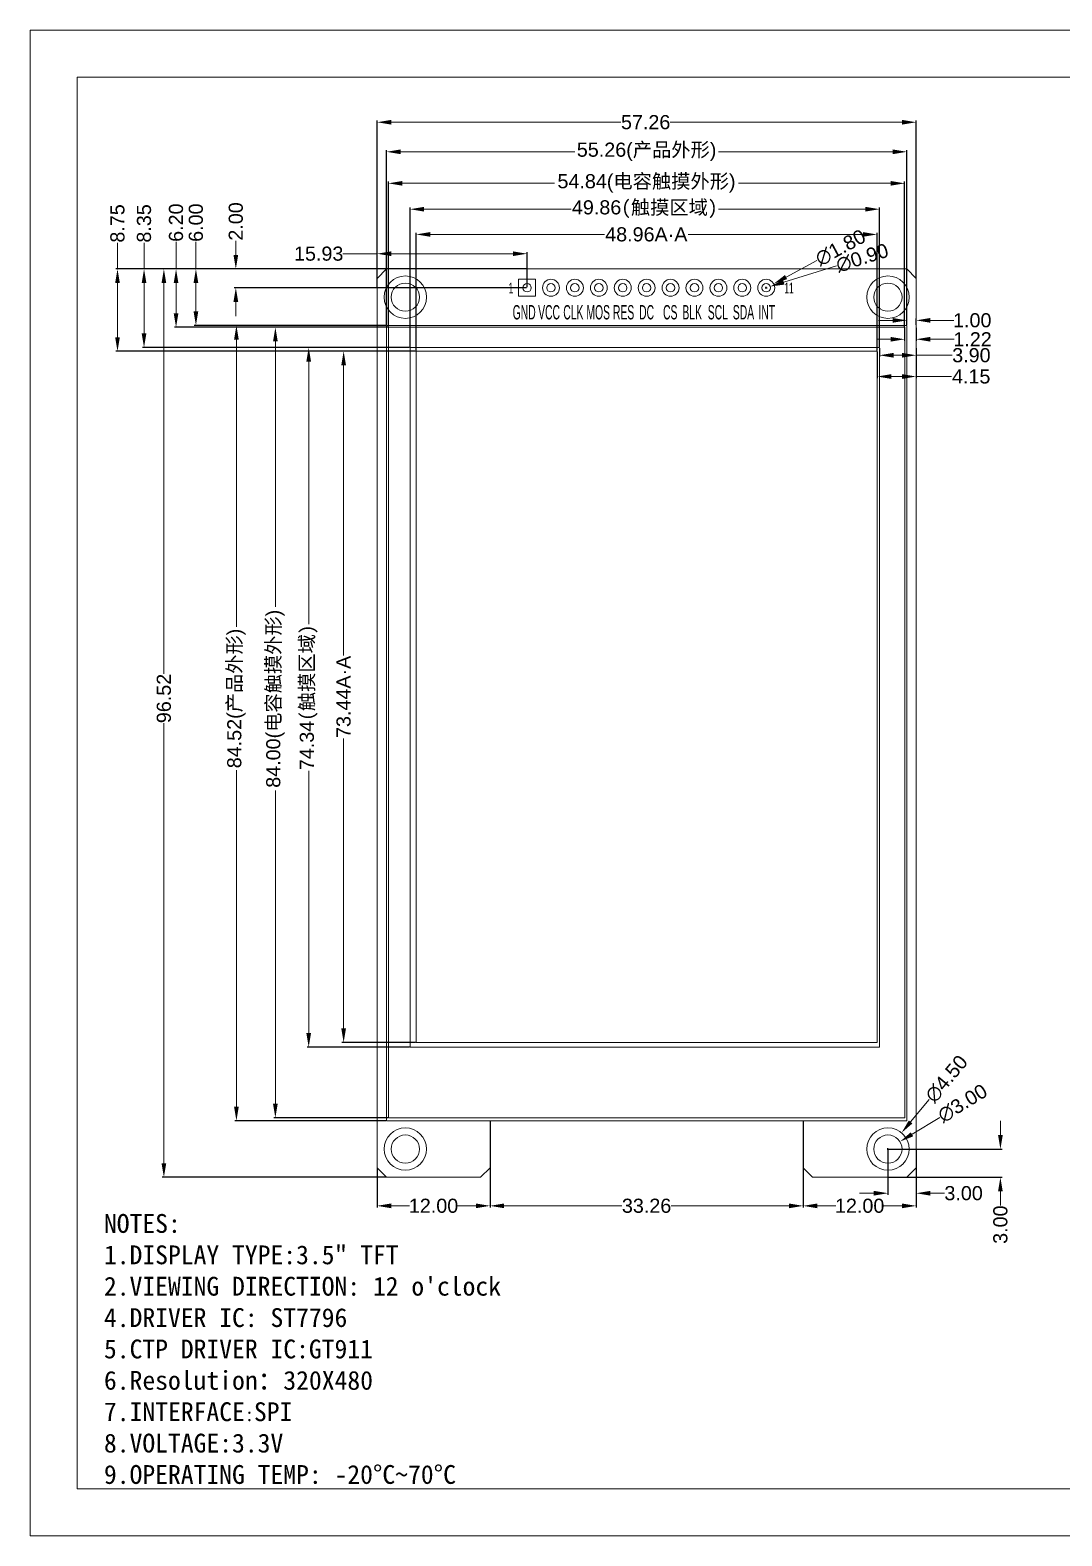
# Model space of a CAD drawing. Header units: millimetres. Extents: x 0 to 240, y 0 to 160.
# Drawn here: x 0 to 109.6, y 0 to 160 of the extents above; entities that cross this region are included whole.
import ezdxf

# ---------------------------------------------------------------- set-up
doc = ezdxf.new("R2010")
doc.units = ezdxf.units.MM
for name, color, linetype in [('BG_OUTLINE', 254, 'Continuous'), ('BG_SILKSCREEN_TOP', 7, 'Continuous'), ('PIN_SOLDERMASK_BOTTOM', 85, 'Continuous'), ('PIN_SOLDERMASK_TOP', 85, 'Continuous')]:
    doc.layers.add(name, color=color, linetype=linetype)
doc.styles.get("Standard").update_dxf_attribs({"font": 'arial.ttf'})
doc.dimstyles.get("Standard").update_dxf_attribs({"dimtxt": 1.5, "dimasz": 1.5, "dimexe": 0.18, "dimexo": 0.0625, "dimgap": 0.09, "dimtad": 0, "dimzin": 0, "dimdsep": 46, "dimtxsty": 'Standard', "dimcen": 0.09, "dimadec": 0, "dimazin": 0, "dimtfac": 1, "dimtofl": 0, "dimtmove": 0, "dimatfit": 3, "dimfxl": 1, "dimtolj": 1, "dimtzin": 0, "dimlwd": 0, "dimarcsym": 0})

# ---------------------------------------------------------------- blocks, each defined once
blk = doc.blocks.new('*D37')
at = {"color": 0, "linetype": 'Continuous', "lineweight": -2, "transparency": 16777216}
for p, q in [((36.85, 133.69), (36.85, 150.39)), ((94.11, 133.69), (94.11, 150.39))]:
    blk.add_line(p, q, dxfattribs=at)
at = {"color": 0, "linetype": 'Continuous', "lineweight": 0, "transparency": 16777216}
for p, q in [((38.35, 150.21), (62.76, 150.21)), ((92.61, 150.21), (68, 150.21))]:
    blk.add_line(p, q, dxfattribs=at)
for points in [[(38.35, 150.46), (38.35, 149.96), (36.85, 150.21)], [(92.61, 150.46), (92.61, 149.96), (94.11, 150.21)]]:
    blk.add_solid(points, dxfattribs=at)
at = {"layer": 'Defpoints', "color": 0, "linetype": 'Continuous', "lineweight": 0, "transparency": 16777216}
for p in [(94.11, 150.21), (36.85, 133.62), (94.11, 133.62)]:
    blk.add_point(p, dxfattribs=at)
at = {"color": 0, "linetype": 'Continuous', "lineweight": 0, "transparency": 16777216, "insert": (65.38, 150.21), "char_height": 1.5, "attachment_point": 5}
blk.add_mtext('\\A1;57.26', dxfattribs=at)
blk = doc.blocks.new('*D38')
at = {"color": 0, "linetype": 'Continuous', "lineweight": -2, "transparency": 16777216}
for p, q in [((37.79, 134.62), (14.03, 134.62)), ((37.79, 38.1), (14.03, 38.1))]:
    blk.add_line(p, q, dxfattribs=at)
at = {"color": 0, "linetype": 'Continuous', "lineweight": 0, "transparency": 16777216}
for p, q in [((14.21, 133.12), (14.21, 91.59)), ((14.21, 39.6), (14.21, 86.37))]:
    blk.add_line(p, q, dxfattribs=at)
for points in [[(13.96, 133.12), (14.46, 133.12), (14.21, 134.62)], [(13.96, 39.6), (14.46, 39.6), (14.21, 38.1)]]:
    blk.add_solid(points, dxfattribs=at)
at = {"layer": 'Defpoints', "color": 0, "linetype": 'Continuous', "lineweight": 0, "transparency": 16777216}
for p in [(37.85, 134.62), (14.21, 38.1), (37.85, 38.1)]:
    blk.add_point(p, dxfattribs=at)
at = {"color": 0, "linetype": 'Continuous', "lineweight": 0, "transparency": 16777216, "insert": (14.21, 88.98), "char_height": 1.5, "attachment_point": 5, "rotation": 90}
blk.add_mtext('\\A1;96.52', dxfattribs=at)
blk = doc.blocks.new('*D40')
at = {"color": 0, "linetype": 'Continuous', "lineweight": -2, "transparency": 16777216}
for p, q in [((37.79, 128.62), (21.73, 128.62)), ((37.79, 44.1), (21.73, 44.1))]:
    blk.add_line(p, q, dxfattribs=at)
at = {"color": 0, "linetype": 'Continuous', "lineweight": 0, "transparency": 16777216}
for p, q in [((21.91, 127.12), (21.91, 96.6)), ((21.91, 45.6), (21.91, 81.36))]:
    blk.add_line(p, q, dxfattribs=at)
for points in [[(21.66, 127.12), (22.16, 127.12), (21.91, 128.62)], [(21.66, 45.6), (22.16, 45.6), (21.91, 44.1)]]:
    blk.add_solid(points, dxfattribs=at)
at = {"layer": 'Defpoints', "color": 0, "linetype": 'Continuous', "lineweight": 0, "transparency": 16777216}
for p in [(37.85, 128.62), (21.91, 44.1), (37.85, 44.1)]:
    blk.add_point(p, dxfattribs=at)
at = {"color": 0, "linetype": 'Continuous', "lineweight": 0, "transparency": 16777216, "insert": (21.91, 88.98), "char_height": 1.5, "attachment_point": 5, "rotation": 90}
blk.add_mtext('\\A1;84.52({\\fSimSun|b0|i0|c134|p2;产品外形})', dxfattribs=at)
blk = doc.blocks.new('*D41')
at = {"color": 0, "linetype": 'Continuous', "lineweight": -2, "transparency": 16777216}
for p, q in [((37.99, 128.42), (25.87, 128.42)), ((37.99, 44.42), (25.87, 44.42))]:
    blk.add_line(p, q, dxfattribs=at)
at = {"color": 0, "linetype": 'Continuous', "lineweight": 0, "transparency": 16777216}
for p, q in [((26.05, 126.92), (26.05, 98.72)), ((26.05, 45.92), (26.05, 79.19))]:
    blk.add_line(p, q, dxfattribs=at)
for points in [[(25.8, 126.92), (26.3, 126.92), (26.05, 128.42)], [(25.8, 45.92), (26.3, 45.92), (26.05, 44.42)]]:
    blk.add_solid(points, dxfattribs=at)
at = {"layer": 'Defpoints', "color": 0, "linetype": 'Continuous', "lineweight": 0, "transparency": 16777216}
for p in [(26.05, 128.42), (38.05, 128.42), (38.05, 44.42)]:
    blk.add_point(p, dxfattribs=at)
at = {"color": 0, "linetype": 'Continuous', "lineweight": 0, "transparency": 16777216, "insert": (26.05, 88.95), "char_height": 1.5, "attachment_point": 5, "rotation": 90}
blk.add_mtext('\\A1;84.00({\\fSimSun|b0|i0|c134|p2;电容触摸外形})', dxfattribs=at)
blk = doc.blocks.new('*D42')
at = {"color": 0, "linetype": 'Continuous', "lineweight": -2, "transparency": 16777216}
for p, q in [((40.29, 126.27), (29.41, 126.27)), ((40.29, 51.93), (29.41, 51.93))]:
    blk.add_line(p, q, dxfattribs=at)
at = {"color": 0, "linetype": 'Continuous', "lineweight": 0, "transparency": 16777216}
for p, q in [((29.59, 124.77), (29.59, 96.89)), ((29.59, 53.43), (29.59, 81.31))]:
    blk.add_line(p, q, dxfattribs=at)
for points in [[(29.34, 124.77), (29.84, 124.77), (29.59, 126.27)], [(29.34, 53.43), (29.84, 53.43), (29.59, 51.93)]]:
    blk.add_solid(points, dxfattribs=at)
at = {"layer": 'Defpoints', "color": 0, "linetype": 'Continuous', "lineweight": 0, "transparency": 16777216}
for p in [(40.35, 126.27), (29.59, 51.93), (40.35, 51.93)]:
    blk.add_point(p, dxfattribs=at)
at = {"color": 0, "linetype": 'Continuous', "lineweight": 0, "transparency": 16777216, "insert": (29.59, 89.1), "char_height": 1.5, "attachment_point": 5, "rotation": 90}
blk.add_mtext('\\A1;74.34{\\fSimSun|b0|i0|c134|p2;(触摸区域)}', dxfattribs=at)
blk = doc.blocks.new('*D43')
at = {"color": 0, "linetype": 'Continuous', "lineweight": -2, "transparency": 16777216}
for p, q in [((40.94, 125.87), (33.12, 125.87)), ((40.94, 52.43), (33.12, 52.43))]:
    blk.add_line(p, q, dxfattribs=at)
at = {"color": 0, "linetype": 'Continuous', "lineweight": 0, "transparency": 16777216}
for p, q in [((33.3, 124.37), (33.3, 93.56)), ((33.3, 53.93), (33.3, 84.74))]:
    blk.add_line(p, q, dxfattribs=at)
for points in [[(33.05, 124.37), (33.55, 124.37), (33.3, 125.87)], [(33.05, 53.93), (33.55, 53.93), (33.3, 52.43)]]:
    blk.add_solid(points, dxfattribs=at)
at = {"layer": 'Defpoints', "color": 0, "linetype": 'Continuous', "lineweight": 0, "transparency": 16777216}
for p in [(33.3, 125.87), (41, 125.87), (41, 52.43)]:
    blk.add_point(p, dxfattribs=at)
at = {"color": 0, "linetype": 'Continuous', "lineweight": 0, "transparency": 16777216, "insert": (33.3, 89.15), "char_height": 1.5, "attachment_point": 5, "rotation": 90}
blk.add_mtext('\\A1;73.44A·A', dxfattribs=at)
blk = doc.blocks.new('*D44')
at = {"color": 0, "linetype": 'Continuous', "lineweight": -2, "transparency": 16777216}
for p, q in [((37.85, 128.69), (37.85, 147.25)), ((93.11, 128.69), (93.11, 147.25))]:
    blk.add_line(p, q, dxfattribs=at)
at = {"color": 0, "linetype": 'Continuous', "lineweight": 0, "transparency": 16777216}
for p, q in [((39.35, 147.07), (57.87, 147.07)), ((91.61, 147.07), (73.1, 147.07))]:
    blk.add_line(p, q, dxfattribs=at)
for points in [[(39.35, 147.32), (39.35, 146.82), (37.85, 147.07)], [(91.61, 147.32), (91.61, 146.82), (93.11, 147.07)]]:
    blk.add_solid(points, dxfattribs=at)
at = {"layer": 'Defpoints', "color": 0, "linetype": 'Continuous', "lineweight": 0, "transparency": 16777216}
for p in [(93.11, 147.07), (37.85, 128.62), (93.11, 128.62)]:
    blk.add_point(p, dxfattribs=at)
at = {"color": 0, "linetype": 'Continuous', "lineweight": 0, "transparency": 16777216, "insert": (65.48, 147.07), "char_height": 1.5, "attachment_point": 5}
blk.add_mtext('\\A1;55.26({\\fSimSun|b0|i0|c134|p2;产品外形})', dxfattribs=at)
blk = doc.blocks.new('*D45')
at = {"color": 0, "linetype": 'Continuous', "lineweight": -2, "transparency": 16777216}
for p, q in [((38.05, 128.49), (38.05, 143.9)), ((92.89, 128.49), (92.89, 143.9))]:
    blk.add_line(p, q, dxfattribs=at)
at = {"color": 0, "linetype": 'Continuous', "lineweight": 0, "transparency": 16777216}
for p, q in [((39.55, 143.72), (55.71, 143.72)), ((91.39, 143.72), (75.24, 143.72))]:
    blk.add_line(p, q, dxfattribs=at)
for points in [[(39.55, 143.97), (39.55, 143.47), (38.05, 143.72)], [(91.39, 143.97), (91.39, 143.47), (92.89, 143.72)]]:
    blk.add_solid(points, dxfattribs=at)
at = {"layer": 'Defpoints', "color": 0, "linetype": 'Continuous', "lineweight": 0, "transparency": 16777216}
for p in [(92.89, 143.72), (38.05, 128.42), (92.89, 128.42)]:
    blk.add_point(p, dxfattribs=at)
at = {"color": 0, "linetype": 'Continuous', "lineweight": 0, "transparency": 16777216, "insert": (65.47, 143.72), "char_height": 1.5, "attachment_point": 5}
blk.add_mtext('\\A1;54.84({\\fSimSun|b0|i0|c134|p2;电容触摸外形})', dxfattribs=at)
blk = doc.blocks.new('*D46')
at = {"color": 0, "linetype": 'Continuous', "lineweight": -2, "transparency": 16777216}
for p, q in [((40.35, 126.34), (40.35, 141.15)), ((90.21, 126.34), (90.21, 141.15))]:
    blk.add_line(p, q, dxfattribs=at)
at = {"color": 0, "linetype": 'Continuous', "lineweight": 0, "transparency": 16777216}
for p, q in [((41.85, 140.97), (57.46, 140.97)), ((88.71, 140.97), (73.11, 140.97))]:
    blk.add_line(p, q, dxfattribs=at)
for points in [[(41.85, 141.22), (41.85, 140.72), (40.35, 140.97)], [(88.71, 141.22), (88.71, 140.72), (90.21, 140.97)]]:
    blk.add_solid(points, dxfattribs=at)
at = {"layer": 'Defpoints', "color": 0, "linetype": 'Continuous', "lineweight": 0, "transparency": 16777216}
for p in [(90.21, 140.97), (40.35, 126.27), (90.21, 126.27)]:
    blk.add_point(p, dxfattribs=at)
at = {"color": 0, "linetype": 'Continuous', "lineweight": 0, "transparency": 16777216, "insert": (65.28, 140.97), "char_height": 1.5, "attachment_point": 5}
blk.add_mtext('\\A1;49.86{\\fSimSun|b0|i0|c134|p2;(触摸区域)}', dxfattribs=at)
blk = doc.blocks.new('*D47')
at = {"color": 0, "linetype": 'Continuous', "lineweight": -2, "transparency": 16777216}
for p, q in [((41, 125.94), (41, 138.47)), ((89.96, 125.94), (89.96, 138.47))]:
    blk.add_line(p, q, dxfattribs=at)
at = {"color": 0, "linetype": 'Continuous', "lineweight": 0, "transparency": 16777216}
for p, q in [((42.5, 138.29), (61, 138.29)), ((88.46, 138.29), (69.89, 138.29))]:
    blk.add_line(p, q, dxfattribs=at)
for points in [[(42.5, 138.54), (42.5, 138.04), (41, 138.29)], [(88.46, 138.54), (88.46, 138.04), (89.96, 138.29)]]:
    blk.add_solid(points, dxfattribs=at)
at = {"layer": 'Defpoints', "color": 0, "linetype": 'Continuous', "lineweight": 0, "transparency": 16777216}
for p in [(89.96, 138.29), (41, 125.87), (89.96, 125.87)]:
    blk.add_point(p, dxfattribs=at)
at = {"color": 0, "linetype": 'Continuous', "lineweight": 0, "transparency": 16777216, "insert": (65.45, 138.29), "char_height": 1.5, "attachment_point": 5}
blk.add_mtext('\\A1;48.96A·A', dxfattribs=at)
blk = doc.blocks.new('*D48')
at = {"color": 0, "linetype": 'Continuous', "lineweight": -2, "transparency": 16777216}
for p, q in [((91.11, 41.04), (91.11, 36.23)), ((94.11, 41.04), (94.11, 36.23))]:
    blk.add_line(p, q, dxfattribs=at)
at = {"color": 0, "linetype": 'Continuous', "lineweight": 0, "transparency": 16777216}
for p, q in [((89.61, 36.41), (88.11, 36.41)), ((95.61, 36.41), (97.11, 36.41))]:
    blk.add_line(p, q, dxfattribs=at)
for points in [[(89.61, 36.66), (89.61, 36.16), (91.11, 36.41)], [(95.61, 36.66), (95.61, 36.16), (94.11, 36.41)]]:
    blk.add_solid(points, dxfattribs=at)
at = {"layer": 'Defpoints', "color": 0, "linetype": 'Continuous', "lineweight": 0, "transparency": 16777216}
for p in [(91.11, 41.1), (94.11, 41.1), (94.11, 36.41)]:
    blk.add_point(p, dxfattribs=at)
at = {"color": 0, "linetype": 'Continuous', "lineweight": 0, "transparency": 16777216, "insert": (99.15, 36.41), "char_height": 1.5, "attachment_point": 5}
blk.add_mtext('\\A1;3.00', dxfattribs=at)
blk = doc.blocks.new('*D49')
at = {"color": 0, "linetype": 'Continuous', "lineweight": 0, "transparency": 16777216}
for p, q in [((103.06, 42.6), (103.06, 44.1)), ((103.06, 36.6), (103.06, 35.1))]:
    blk.add_line(p, q, dxfattribs=at)
at = {"color": 0, "linetype": 'Continuous', "lineweight": -2, "transparency": 16777216}
for p, q in [((91.18, 41.1), (103.24, 41.1)), ((91.18, 38.1), (103.24, 38.1))]:
    blk.add_line(p, q, dxfattribs=at)
at = {"color": 0, "linetype": 'Continuous', "lineweight": 0, "transparency": 16777216}
for points in [[(102.81, 42.6), (103.31, 42.6), (103.06, 41.1)], [(102.81, 36.6), (103.31, 36.6), (103.06, 38.1)]]:
    blk.add_solid(points, dxfattribs=at)
at = {"layer": 'Defpoints', "color": 0, "linetype": 'Continuous', "lineweight": 0, "transparency": 16777216}
for p in [(91.11, 41.1), (91.11, 38.1), (103.06, 38.1)]:
    blk.add_point(p, dxfattribs=at)
at = {"color": 0, "linetype": 'Continuous', "lineweight": 0, "transparency": 16777216, "insert": (103.06, 33.07), "char_height": 1.5, "attachment_point": 5, "rotation": 90}
blk.add_mtext('\\A1;3.00', dxfattribs=at)
blk = doc.blocks.new('*D52')
at = {"color": 0, "linetype": 'Continuous', "lineweight": 0, "transparency": 16777216}
for p, q in [((21.85, 136.12), (21.85, 137.62)), ((21.85, 131.12), (21.85, 129.62))]:
    blk.add_line(p, q, dxfattribs=at)
at = {"color": 0, "linetype": 'Continuous', "lineweight": -2, "transparency": 16777216}
for p, q in [((52.72, 134.62), (21.67, 134.62)), ((52.72, 132.62), (21.67, 132.62))]:
    blk.add_line(p, q, dxfattribs=at)
at = {"color": 0, "linetype": 'Continuous', "lineweight": 0, "transparency": 16777216}
for points in [[(21.6, 136.12), (22.1, 136.12), (21.85, 134.62)], [(21.6, 131.12), (22.1, 131.12), (21.85, 132.62)]]:
    blk.add_solid(points, dxfattribs=at)
at = {"layer": 'Defpoints', "color": 0, "linetype": 'Continuous', "lineweight": 0, "transparency": 16777216}
for p in [(21.85, 134.62), (52.78, 134.62), (52.78, 132.62)]:
    blk.add_point(p, dxfattribs=at)
at = {"color": 0, "linetype": 'Continuous', "lineweight": 0, "transparency": 16777216, "insert": (21.85, 139.67), "char_height": 1.5, "attachment_point": 5, "rotation": 90}
blk.add_mtext('\\A1;2.00', dxfattribs=at)
blk = doc.blocks.new('*D53')
at = {"color": 0, "linetype": 'Continuous', "lineweight": 0, "transparency": 16777216}
for p, q in [((36.85, 136.24), (33.2, 136.24)), ((51.28, 136.24), (38.35, 136.24))]:
    blk.add_line(p, q, dxfattribs=at)
at = {"color": 0, "linetype": 'Continuous', "lineweight": -2, "transparency": 16777216}
for p, q in [((36.85, 132.69), (36.85, 136.42)), ((52.78, 132.69), (52.78, 136.42))]:
    blk.add_line(p, q, dxfattribs=at)
at = {"color": 0, "linetype": 'Continuous', "lineweight": 0, "transparency": 16777216}
for points in [[(38.35, 136.49), (38.35, 135.99), (36.85, 136.24)], [(51.28, 136.49), (51.28, 135.99), (52.78, 136.24)]]:
    blk.add_solid(points, dxfattribs=at)
at = {"layer": 'Defpoints', "color": 0, "linetype": 'Continuous', "lineweight": 0, "transparency": 16777216}
for p in [(36.85, 136.24), (36.85, 132.62), (52.78, 132.62)]:
    blk.add_point(p, dxfattribs=at)
at = {"color": 0, "linetype": 'Continuous', "lineweight": 0, "transparency": 16777216, "insert": (30.65, 136.24), "char_height": 1.5, "attachment_point": 5}
blk.add_mtext('\\A1;15.93', dxfattribs=at)
blk = doc.blocks.new('*D54')
at = {"color": 0, "linetype": 'Continuous', "lineweight": 0, "transparency": 16777216}
for p, q in [((17.61, 134.62), (17.61, 137.5)), ((17.61, 130.12), (17.61, 133.12))]:
    blk.add_line(p, q, dxfattribs=at)
at = {"color": 0, "linetype": 'Continuous', "lineweight": -2, "transparency": 16777216}
for p, q in [((37.79, 134.62), (17.43, 134.62)), ((37.79, 128.62), (17.43, 128.62))]:
    blk.add_line(p, q, dxfattribs=at)
at = {"color": 0, "linetype": 'Continuous', "lineweight": 0, "transparency": 16777216}
for points in [[(17.36, 133.12), (17.86, 133.12), (17.61, 134.62)], [(17.36, 130.12), (17.86, 130.12), (17.61, 128.62)]]:
    blk.add_solid(points, dxfattribs=at)
at = {"layer": 'Defpoints', "color": 0, "linetype": 'Continuous', "lineweight": 0, "transparency": 16777216}
for p in [(37.85, 134.62), (17.61, 128.62), (37.85, 128.62)]:
    blk.add_point(p, dxfattribs=at)
at = {"color": 0, "linetype": 'Continuous', "lineweight": 0, "transparency": 16777216, "insert": (17.61, 139.54), "char_height": 1.5, "attachment_point": 5, "rotation": 90}
blk.add_mtext('\\A1;6.00', dxfattribs=at)
blk = doc.blocks.new('*D55')
at = {"color": 0, "linetype": 'Continuous', "lineweight": 0, "transparency": 16777216}
for p, q in [((15.5, 134.62), (15.5, 137.5)), ((15.5, 129.92), (15.5, 133.12))]:
    blk.add_line(p, q, dxfattribs=at)
at = {"color": 0, "linetype": 'Continuous', "lineweight": -2, "transparency": 16777216}
for p, q in [((37.99, 134.62), (15.32, 134.62)), ((37.99, 128.42), (15.32, 128.42))]:
    blk.add_line(p, q, dxfattribs=at)
at = {"color": 0, "linetype": 'Continuous', "lineweight": 0, "transparency": 16777216}
for points in [[(15.25, 133.12), (15.75, 133.12), (15.5, 134.62)], [(15.25, 129.92), (15.75, 129.92), (15.5, 128.42)]]:
    blk.add_solid(points, dxfattribs=at)
at = {"layer": 'Defpoints', "color": 0, "linetype": 'Continuous', "lineweight": 0, "transparency": 16777216}
for p in [(15.5, 134.62), (38.05, 134.62), (38.05, 128.42)]:
    blk.add_point(p, dxfattribs=at)
at = {"color": 0, "linetype": 'Continuous', "lineweight": 0, "transparency": 16777216, "insert": (15.5, 139.54), "char_height": 1.5, "attachment_point": 5, "rotation": 90}
blk.add_mtext('\\A1;6.20', dxfattribs=at)
blk = doc.blocks.new('*D56')
at = {"color": 0, "linetype": 'Continuous', "lineweight": 0, "transparency": 16777216}
for p, q in [((12.1, 134.62), (12.1, 137.41)), ((12.1, 127.77), (12.1, 133.12))]:
    blk.add_line(p, q, dxfattribs=at)
at = {"color": 0, "linetype": 'Continuous', "lineweight": -2, "transparency": 16777216}
for p, q in [((40.29, 134.62), (11.92, 134.62)), ((40.29, 126.27), (11.92, 126.27))]:
    blk.add_line(p, q, dxfattribs=at)
at = {"color": 0, "linetype": 'Continuous', "lineweight": 0, "transparency": 16777216}
for points in [[(11.85, 133.12), (12.35, 133.12), (12.1, 134.62)], [(11.85, 127.77), (12.35, 127.77), (12.1, 126.27)]]:
    blk.add_solid(points, dxfattribs=at)
at = {"layer": 'Defpoints', "color": 0, "linetype": 'Continuous', "lineweight": 0, "transparency": 16777216}
for p in [(12.1, 134.62), (40.35, 134.62), (40.35, 126.27)]:
    blk.add_point(p, dxfattribs=at)
at = {"color": 0, "linetype": 'Continuous', "lineweight": 0, "transparency": 16777216, "insert": (12.1, 139.46), "char_height": 1.5, "attachment_point": 5, "rotation": 90}
blk.add_mtext('\\A1;8.35', dxfattribs=at)
blk = doc.blocks.new('*D57')
at = {"color": 0, "linetype": 'Continuous', "lineweight": 0, "transparency": 16777216}
for p, q in [((9.28, 134.62), (9.28, 137.41)), ((9.28, 127.37), (9.28, 133.12))]:
    blk.add_line(p, q, dxfattribs=at)
at = {"color": 0, "linetype": 'Continuous', "lineweight": -2, "transparency": 16777216}
for p, q in [((40.94, 134.62), (9.1, 134.62)), ((40.94, 125.87), (9.1, 125.87))]:
    blk.add_line(p, q, dxfattribs=at)
at = {"color": 0, "linetype": 'Continuous', "lineweight": 0, "transparency": 16777216}
for points in [[(9.03, 133.12), (9.53, 133.12), (9.28, 134.62)], [(9.03, 127.37), (9.53, 127.37), (9.28, 125.87)]]:
    blk.add_solid(points, dxfattribs=at)
at = {"layer": 'Defpoints', "color": 0, "linetype": 'Continuous', "lineweight": 0, "transparency": 16777216}
for p in [(9.28, 134.62), (41, 134.62), (41, 125.87)]:
    blk.add_point(p, dxfattribs=at)
at = {"color": 0, "linetype": 'Continuous', "lineweight": 0, "transparency": 16777216, "insert": (9.28, 139.46), "char_height": 1.5, "attachment_point": 5, "rotation": 90}
blk.add_mtext('\\A1;8.75', dxfattribs=at)
blk = doc.blocks.new('*D58')
at = {"color": 0, "linetype": 'Continuous', "lineweight": 0, "transparency": 16777216}
for p, q in [((91.61, 129.16), (90.11, 129.16)), ((95.61, 129.16), (98.11, 129.16))]:
    blk.add_line(p, q, dxfattribs=at)
at = {"color": 0, "linetype": 'Continuous', "lineweight": -2, "transparency": 16777216}
for p, q in [((93.11, 128.69), (93.11, 129.34)), ((94.11, 128.69), (94.11, 129.34))]:
    blk.add_line(p, q, dxfattribs=at)
at = {"color": 0, "linetype": 'Continuous', "lineweight": 0, "transparency": 16777216}
for points in [[(91.61, 129.41), (91.61, 128.91), (93.11, 129.16)], [(95.61, 129.41), (95.61, 128.91), (94.11, 129.16)]]:
    blk.add_solid(points, dxfattribs=at)
at = {"layer": 'Defpoints', "color": 0, "linetype": 'Continuous', "lineweight": 0, "transparency": 16777216}
for p in [(93.11, 128.62), (94.11, 129.16), (94.11, 128.62)]:
    blk.add_point(p, dxfattribs=at)
at = {"color": 0, "linetype": 'Continuous', "lineweight": 0, "transparency": 16777216, "insert": (100.07, 129.16), "char_height": 1.5, "attachment_point": 5}
blk.add_mtext('\\A1;1.00', dxfattribs=at)
blk = doc.blocks.new('*D59')
at = {"color": 0, "linetype": 'Continuous', "lineweight": -2, "transparency": 16777216}
for p, q in [((92.89, 128.36), (92.89, 126.97)), ((94.11, 128.36), (94.11, 126.97))]:
    blk.add_line(p, q, dxfattribs=at)
at = {"color": 0, "linetype": 'Continuous', "lineweight": 0, "transparency": 16777216}
for p, q in [((91.39, 127.15), (89.89, 127.15)), ((95.61, 127.15), (98.14, 127.15))]:
    blk.add_line(p, q, dxfattribs=at)
for points in [[(91.39, 127.4), (91.39, 126.9), (92.89, 127.15)], [(95.61, 127.4), (95.61, 126.9), (94.11, 127.15)]]:
    blk.add_solid(points, dxfattribs=at)
at = {"layer": 'Defpoints', "color": 0, "linetype": 'Continuous', "lineweight": 0, "transparency": 16777216}
for p in [(92.89, 128.42), (94.11, 128.42), (94.11, 127.15)]:
    blk.add_point(p, dxfattribs=at)
at = {"color": 0, "linetype": 'Continuous', "lineweight": 0, "transparency": 16777216, "insert": (100.1, 127.15), "char_height": 1.5, "attachment_point": 5}
blk.add_mtext('\\A1;1.22', dxfattribs=at)
blk = doc.blocks.new('*D60')
at = {"color": 0, "linetype": 'Continuous', "lineweight": -2, "transparency": 16777216}
for p, q in [((90.21, 126.21), (90.21, 125.27)), ((94.11, 126.21), (94.11, 125.27))]:
    blk.add_line(p, q, dxfattribs=at)
at = {"color": 0, "linetype": 'Continuous', "lineweight": 0, "transparency": 16777216}
for p, q in [((91.71, 125.45), (92.61, 125.45)), ((94.11, 125.45), (97.95, 125.45))]:
    blk.add_line(p, q, dxfattribs=at)
for points in [[(91.71, 125.7), (91.71, 125.2), (90.21, 125.45)], [(92.61, 125.7), (92.61, 125.2), (94.11, 125.45)]]:
    blk.add_solid(points, dxfattribs=at)
at = {"layer": 'Defpoints', "color": 0, "linetype": 'Continuous', "lineweight": 0, "transparency": 16777216}
for p in [(90.21, 126.27), (94.11, 126.27), (94.11, 125.45)]:
    blk.add_point(p, dxfattribs=at)
at = {"color": 0, "linetype": 'Continuous', "lineweight": 0, "transparency": 16777216, "insert": (99.98, 125.45), "char_height": 1.5, "attachment_point": 5}
blk.add_mtext('\\A1;3.90', dxfattribs=at)
blk = doc.blocks.new('*D61')
at = {"color": 0, "linetype": 'Continuous', "lineweight": -2, "transparency": 16777216}
for p, q in [((89.96, 125.81), (89.96, 123.01)), ((94.11, 125.81), (94.11, 123.01))]:
    blk.add_line(p, q, dxfattribs=at)
at = {"color": 0, "linetype": 'Continuous', "lineweight": 0, "transparency": 16777216}
for p, q in [((91.46, 123.19), (92.61, 123.19)), ((94.11, 123.19), (97.88, 123.19))]:
    blk.add_line(p, q, dxfattribs=at)
for points in [[(91.46, 123.44), (91.46, 122.94), (89.96, 123.19)], [(92.61, 123.44), (92.61, 122.94), (94.11, 123.19)]]:
    blk.add_solid(points, dxfattribs=at)
at = {"layer": 'Defpoints', "color": 0, "linetype": 'Continuous', "lineweight": 0, "transparency": 16777216}
for p in [(89.96, 125.87), (94.11, 125.87), (94.11, 123.19)]:
    blk.add_point(p, dxfattribs=at)
at = {"color": 0, "linetype": 'Continuous', "lineweight": 0, "transparency": 16777216, "insert": (99.96, 123.19), "char_height": 1.5, "attachment_point": 5}
blk.add_mtext('\\A1;4.15', dxfattribs=at)
blk = doc.blocks.new('*D62')
at = {"color": 0, "linetype": 'Continuous', "lineweight": 0, "transparency": 16777216}
blk.add_line((85.65, 134.95), (80.05, 133.2), dxfattribs=at)
at = {"color": 0, "linetype": 'Continuous', "lineweight": -2, "transparency": 16777216}
for p, q in [((78.09, 132.62), (78.27, 132.62)), ((78.18, 132.53), (78.18, 132.71))]:
    blk.add_line(p, q, dxfattribs=at)
at = {"color": 0, "linetype": 'Continuous', "lineweight": 0, "transparency": 16777216}
blk.add_solid([(79.97, 133.44), (80.12, 132.96), (78.61, 132.76)], dxfattribs=at)
at = {"layer": 'Defpoints', "color": 0, "linetype": 'Continuous', "lineweight": 0, "transparency": 16777216}
for p in [(77.75, 132.49), (78.61, 132.76)]:
    blk.add_point(p, dxfattribs=at)
at = {"color": 0, "linetype": 'Continuous', "lineweight": 0, "transparency": 16777216, "insert": (88.38, 135.79), "char_height": 1.5, "attachment_point": 5, "rotation": 17.2798}
blk.add_mtext('\\A1;∅0.90', dxfattribs=at)
blk = doc.blocks.new('*D63')
at = {"color": 0, "linetype": 'Continuous', "lineweight": 0, "transparency": 16777216}
blk.add_line((83.57, 135.53), (80.3, 133.76), dxfattribs=at)
at = {"color": 0, "linetype": 'Continuous', "lineweight": -2, "transparency": 16777216}
for p, q in [((78.09, 132.62), (78.27, 132.62)), ((78.18, 132.53), (78.18, 132.71))]:
    blk.add_line(p, q, dxfattribs=at)
at = {"color": 0, "linetype": 'Continuous', "lineweight": 0, "transparency": 16777216}
blk.add_solid([(80.18, 133.98), (80.41, 133.54), (78.98, 133.05)], dxfattribs=at)
at = {"layer": 'Defpoints', "color": 0, "linetype": 'Continuous', "lineweight": 0, "transparency": 16777216}
for p in [(78.98, 133.05), (77.39, 132.2)]:
    blk.add_point(p, dxfattribs=at)
at = {"color": 0, "linetype": 'Continuous', "lineweight": 0, "transparency": 16777216, "insert": (86.08, 136.88), "char_height": 1.5, "attachment_point": 5, "rotation": 28.3457}
blk.add_mtext('\\A1;∅1.80', dxfattribs=at)
blk = doc.blocks.new('*D65')
at = {"color": 0, "linetype": 'Continuous', "lineweight": 0, "transparency": 16777216}
blk.add_line((95.51, 46.37), (93.52, 43.98), dxfattribs=at)
at = {"color": 0, "linetype": 'Continuous', "lineweight": -2, "transparency": 16777216}
for p, q in [((91.02, 41.1), (91.2, 41.1)), ((91.11, 41.01), (91.11, 41.19))]:
    blk.add_line(p, q, dxfattribs=at)
at = {"color": 0, "linetype": 'Continuous', "lineweight": 0, "transparency": 16777216}
blk.add_solid([(93.33, 44.14), (93.71, 43.82), (92.56, 42.83)], dxfattribs=at)
at = {"layer": 'Defpoints', "color": 0, "linetype": 'Continuous', "lineweight": 0, "transparency": 16777216}
for p in [(92.56, 42.83), (89.67, 39.38)]:
    blk.add_point(p, dxfattribs=at)
at = {"color": 0, "linetype": 'Continuous', "lineweight": 0, "transparency": 16777216, "insert": (97.34, 48.56), "char_height": 1.5, "attachment_point": 5, "rotation": 50.1248}
blk.add_mtext('\\A1;∅4.50', dxfattribs=at)
blk = doc.blocks.new('*D66')
at = {"color": 0, "linetype": 'Continuous', "lineweight": 0, "transparency": 16777216}
blk.add_line((96.61, 44.47), (93.67, 42.67), dxfattribs=at)
at = {"color": 0, "linetype": 'Continuous', "lineweight": -2, "transparency": 16777216}
for p, q in [((91.02, 41.1), (91.2, 41.1)), ((91.11, 41.01), (91.11, 41.19))]:
    blk.add_line(p, q, dxfattribs=at)
at = {"color": 0, "linetype": 'Continuous', "lineweight": 0, "transparency": 16777216}
blk.add_solid([(93.54, 42.88), (93.8, 42.46), (92.39, 41.89)], dxfattribs=at)
at = {"layer": 'Defpoints', "color": 0, "linetype": 'Continuous', "lineweight": 0, "transparency": 16777216}
for p in [(92.39, 41.89), (89.83, 40.32)]:
    blk.add_point(p, dxfattribs=at)
at = {"color": 0, "linetype": 'Continuous', "lineweight": 0, "transparency": 16777216, "insert": (99.04, 45.96), "char_height": 1.5, "attachment_point": 5, "rotation": 31.4764}
blk.add_mtext('\\A1;∅3.00', dxfattribs=at)
blk = doc.blocks.new('*D80')
at = {"color": 0, "lineweight": -2, "transparency": 16777216}
for p, q in [((36.85, 39.04), (36.85, 34.89)), ((48.85, 39.04), (48.85, 34.89))]:
    blk.add_line(p, q, dxfattribs=at)
at = {"color": 0, "lineweight": 0, "transparency": 16777216}
for p, q in [((38.35, 35.07), (40.31, 35.07)), ((47.35, 35.07), (45.4, 35.07))]:
    blk.add_line(p, q, dxfattribs=at)
for points in [[(38.35, 35.32), (38.35, 34.82), (36.85, 35.07)], [(47.35, 35.32), (47.35, 34.82), (48.85, 35.07)]]:
    blk.add_solid(points, dxfattribs=at)
at = {"layer": 'Defpoints', "color": 0, "lineweight": 0, "transparency": 16777216}
for p in [(36.85, 39.1), (48.85, 39.1), (48.85, 35.07)]:
    blk.add_point(p, dxfattribs=at)
at = {"color": 0, "lineweight": 0, "transparency": 16777216, "insert": (42.85, 35.07), "char_height": 1.5, "attachment_point": 5}
blk.add_mtext('\\A1;12.00', dxfattribs=at)
blk = doc.blocks.new('*D81')
at = {"color": 0, "lineweight": -2, "transparency": 16777216}
for p, q in [((48.85, 44.04), (48.85, 34.89)), ((82.11, 44.04), (82.11, 34.89))]:
    blk.add_line(p, q, dxfattribs=at)
at = {"color": 0, "lineweight": 0, "transparency": 16777216}
for p, q in [((50.35, 35.07), (62.86, 35.07)), ((80.61, 35.07), (68.1, 35.07))]:
    blk.add_line(p, q, dxfattribs=at)
for points in [[(50.35, 35.32), (50.35, 34.82), (48.85, 35.07)], [(80.61, 35.32), (80.61, 34.82), (82.11, 35.07)]]:
    blk.add_solid(points, dxfattribs=at)
at = {"layer": 'Defpoints', "color": 0, "lineweight": 0, "transparency": 16777216}
for p in [(48.85, 44.1), (82.11, 44.1), (82.11, 35.07)]:
    blk.add_point(p, dxfattribs=at)
at = {"color": 0, "lineweight": 0, "transparency": 16777216, "insert": (65.48, 35.07), "char_height": 1.5, "attachment_point": 5}
blk.add_mtext('\\A1;33.26', dxfattribs=at)
blk = doc.blocks.new('*D82')
at = {"color": 0, "lineweight": -2, "transparency": 16777216}
for p, q in [((82.11, 39.04), (82.11, 34.89)), ((94.11, 39.04), (94.11, 34.89))]:
    blk.add_line(p, q, dxfattribs=at)
at = {"color": 0, "lineweight": 0, "transparency": 16777216}
for p, q in [((83.61, 35.07), (85.57, 35.07)), ((92.61, 35.07), (90.66, 35.07))]:
    blk.add_line(p, q, dxfattribs=at)
for points in [[(83.61, 35.32), (83.61, 34.82), (82.11, 35.07)], [(92.61, 35.32), (92.61, 34.82), (94.11, 35.07)]]:
    blk.add_solid(points, dxfattribs=at)
at = {"layer": 'Defpoints', "color": 0, "lineweight": 0, "transparency": 16777216}
for p in [(82.11, 39.1), (94.11, 39.1), (94.11, 35.07)]:
    blk.add_point(p, dxfattribs=at)
at = {"color": 0, "lineweight": 0, "transparency": 16777216, "insert": (88.11, 35.07), "char_height": 1.5, "attachment_point": 5}
blk.add_mtext('\\A1;12.00', dxfattribs=at)

msp = doc.modelspace()

# ---------------------------------------------------------------- hatches: boundary and pattern name
at = {"lineweight": 0}
h = msp.add_hatch(dxfattribs=at)
h.set_pattern_fill('ANSI31', color=3, scale=10)
h.paths.add_polyline_path([(94.401, 98.775), (96.569, 98.775), (96.569, 112.475), (94.401, 112.475)])
h.paths.add_polyline_path([(201.125, 52.657), (226.051, 52.657), (226.051, 80.481), (201.125, 80.481)], flags=9)
h.paths.add_polyline_path([(38.987, 112.977), (41.772, 112.977), (41.772, 114.947), (38.987, 114.947)], flags=9)
h.paths.add_polyline_path([(41.501, 112.977), (44.181, 112.977), (44.181, 114.947), (41.501, 114.947)], flags=9)
h.paths.add_polyline_path([(43.99, 113.028), (46.511, 113.028), (46.511, 114.998), (43.99, 114.998)], flags=9)
h.paths.add_polyline_path([(46.302, 113.003), (48.93, 113.003), (48.93, 114.973), (46.302, 114.973)], flags=9)
h.paths.add_polyline_path([(48.918, 113.028), (51.545, 113.028), (51.545, 114.998), (48.918, 114.998)], flags=9)
h.paths.add_polyline_path([(51.75, 113.028), (53.79, 113.028), (53.79, 114.998), (51.75, 114.998)], flags=9)
h.paths.add_polyline_path([(54.417, 112.977), (56.405, 112.977), (56.405, 114.947), (54.417, 114.947)], flags=9)
h.paths.add_polyline_path([(56.676, 113.01), (59.122, 113.01), (59.122, 114.915), (56.676, 114.915)], flags=9)
h.paths.add_polyline_path([(42.024, 93.808), (57.355, 93.808), (57.355, 97.804), (42.024, 97.804)], flags=9)
h.paths.add_polyline_path([(92.798, 8.188), (128.015, 8.188), (128.015, 13.014), (92.798, 13.014)], flags=9)
h.paths.add_polyline_path([(96.778, 11.758), (124.843, 11.758), (124.843, 16.583), (96.778, 16.583)], flags=9)
h.paths.add_polyline_path([(90.56, 36.753), (136.503, 36.753), (136.503, 41.579), (90.56, 41.579)], flags=9)
h.paths.add_polyline_path([(12.906, 15.417), (58.673, 15.417), (58.673, 43.024), (12.906, 43.024)], flags=9)
h.paths.add_polyline_path([(129.416, 28.209), (142.035, 28.209), (142.035, 32.693), (129.416, 32.693)], flags=9)
h.paths.add_polyline_path([(71.207, 27.195), (81.654, 27.195), (81.654, 33.191), (71.207, 33.191)], flags=9)
h.paths.add_polyline_path([(189.314, 14.056), (214.505, 14.056), (214.505, 17.118), (189.314, 17.118)], flags=9)
h.paths.add_polyline_path([(192.487, 4.97), (197.524, 4.97), (197.524, 6.516), (192.487, 6.516)], flags=9)
h.paths.add_polyline_path([(217.741, 7.965), (220.27, 7.965), (220.27, 9.511), (217.741, 9.511)], flags=9)
h.paths.add_polyline_path([(193.694, 6.465), (196.224, 6.465), (196.224, 8.011), (193.694, 8.011)], flags=9)
h.paths.add_polyline_path([(224.013, 14.227), (230.437, 14.227), (230.437, 15.257), (224.013, 15.257)], flags=9)
h.paths.add_polyline_path([(232.725, 13.965), (233.802, 13.965), (233.802, 15.511), (232.725, 15.511)], flags=9)
h.paths.add_polyline_path([(184.31, 4.964), (185.843, 4.964), (185.843, 6.509), (184.31, 6.509)], flags=9)
h.paths.add_polyline_path([(166.412, 14.183), (175.514, 14.183), (175.514, 17.034), (166.412, 17.034)], flags=9)
h.paths.add_polyline_path([(223.599, 9.569), (234.398, 9.569), (234.398, 11.115), (223.599, 11.115)], flags=9)
h.paths.add_polyline_path([(232.076, 15.456), (234.512, 15.456), (234.512, 17.057), (232.076, 17.057)], flags=9)
h.paths.add_polyline_path([(231.84, 6.447), (234.122, 6.447), (234.122, 8.048), (231.84, 8.048)], flags=9)
h.paths.add_polyline_path([(232.151, 4.948), (233.879, 4.948), (233.879, 6.549), (232.151, 6.549)], flags=9)
h.paths.add_polyline_path([(223.594, 6.447), (226.368, 6.447), (226.368, 8.048), (223.594, 8.048)], flags=9)
h.paths.add_polyline_path([(224.108, 4.956), (225.898, 4.956), (225.898, 6.557), (224.108, 6.557)], flags=9)
h.paths.add_polyline_path([(201.827, 7.965), (204.182, 7.965), (204.182, 9.511), (201.827, 9.511)], flags=9)
h.paths.add_polyline_path([(208.546, 7.965), (213.464, 7.965), (213.464, 9.511), (208.546, 9.511)], flags=9)
h.paths.add_polyline_path([(226.939, 12.446), (231.065, 12.446), (231.065, 14.047), (226.939, 14.047)], flags=9)
h.paths.add_polyline_path([(227.547, 6.447), (230.384, 6.447), (230.384, 8.048), (227.547, 8.048)], flags=9)
h.paths.add_polyline_path([(227.523, 4.947), (230.482, 4.947), (230.482, 6.548), (227.523, 6.548)], flags=9)
h.paths.add_polyline_path([(224.273, 15.789), (229.715, 15.789), (229.715, 16.856), (224.273, 16.856)], flags=9)
h.paths.add_polyline_path([(193.299, 7.956), (196.687, 7.956), (196.687, 9.557), (193.299, 9.557)], flags=9)
h.paths.add_polyline_path([(188.16, 6.567), (189.828, 6.567), (189.828, 8.169), (188.16, 8.169)], flags=9)
h.paths.add_polyline_path([(187.773, 4.956), (190.239, 4.956), (190.239, 6.557), (187.773, 6.557)], flags=9)
h.paths.add_polyline_path([(187.766, 10.946), (190.232, 10.946), (190.232, 12.547), (187.766, 12.547)], flags=9)
h.paths.add_polyline_path([(176.994, 9.789), (183.006, 9.789), (183.006, 10.856), (176.994, 10.856)], flags=9)
h.paths.add_polyline_path([(177.375, 6.446), (182.611, 6.446), (182.611, 8.047), (177.375, 8.047)], flags=9)
h.paths.add_polyline_path([(178.471, 5.058), (181.552, 5.058), (181.552, 6.659), (178.471, 6.659)], flags=9)
h.paths.add_polyline_path([(179.598, 7.946), (184.4, 7.946), (184.4, 9.547), (179.598, 9.547)], flags=9)
h.paths.add_polyline_path([(178.824, 10.947), (181.17, 10.947), (181.17, 12.549), (178.824, 12.549)], flags=9)
h.paths.add_polyline_path([(177.772, 12.788), (186.224, 12.788), (186.224, 13.856), (177.772, 13.856)], flags=9)
h.paths.add_polyline_path([(183.949, 10.948), (186.047, 10.948), (186.047, 12.549), (183.949, 12.549)], flags=9)
h.paths.add_polyline_path([(183.801, 6.471), (186.207, 6.471), (186.207, 8.016), (183.801, 8.016)], flags=9)
h.paths.add_polyline_path([(191.812, 10.438), (218.742, 10.438), (218.742, 13.247), (191.812, 13.247)], flags=9)
h.paths.add_polyline_path([(70.671, 118.753), (70.671, 123.582), (67.58, 123.582), (67.58, 118.753)], flags=9)
h.paths.add_polyline_path([(73.669, 118.761), (73.669, 123.59), (70.578, 123.59), (70.578, 118.761)], flags=9)
h.paths.add_polyline_path([(70.584, 102.564), (70.584, 108.558), (67.493, 108.558), (67.493, 102.564)], flags=9)
h.paths.add_polyline_path([(67.741, 100.457), (67.741, 110.641), (64.65, 110.641), (64.65, 100.457)], flags=9)
h.paths.add_polyline_path([(75.88, 99.084), (75.88, 112.18), (72.789, 112.18), (72.789, 99.084)], flags=9)
h.paths.add_polyline_path([(66.876, 124.989), (71.704, 124.989), (71.704, 128.08), (66.876, 128.08)], flags=9)
h.paths.add_polyline_path([(66.901, 128.29), (71.73, 128.29), (71.73, 131.381), (66.901, 131.381)], flags=9)
h.paths.add_polyline_path([(47.012, 134.228), (53.006, 134.228), (53.006, 137.319), (47.012, 137.319)], flags=9)
h.paths.add_polyline_path([(43.794, 128.547), (53.979, 128.547), (53.979, 131.638), (43.794, 131.638)], flags=9)
h.paths.add_polyline_path([(42.812, 138.476), (55.908, 138.476), (55.908, 141.567), (42.812, 141.567)], flags=9)
h.paths.add_polyline_path([(48.155, 120.642), (52.984, 120.642), (52.984, 123.733), (48.155, 123.733)], flags=9)
h.paths.add_polyline_path([(35.041, 120.65), (39.87, 120.65), (39.87, 123.741), (35.041, 123.741)], flags=9)
h.paths.add_polyline_path([(30.59, 120.112), (30.59, 124.94), (27.499, 124.94), (27.499, 120.112)], flags=9)
h.paths.add_polyline_path([(36.848, 92.184), (40.434, 84.288), (43.248, 85.567), (39.662, 93.462)], flags=9)
h.paths.add_polyline_path([(29.575, 83.043), (34.902, 90.75), (32.36, 92.507), (27.032, 84.8)], flags=9)
h.paths.add_polyline_path([(33.199, 102.564), (33.199, 108.558), (30.108, 108.558), (30.108, 102.564)], flags=9)
h.paths.add_polyline_path([(46.27, 81.171), (52.264, 81.171), (52.264, 84.262), (46.27, 84.262)], flags=9)
h.paths.add_polyline_path([(107.388, 133.339), (115.436, 133.339), (115.436, 138.491), (107.388, 138.491)], flags=9)
h.paths.add_polyline_path([(108.262, 122.368), (114.367, 122.368), (114.367, 127.52), (108.262, 127.52)], flags=9)
h.paths.add_polyline_path([(106.678, 127.975), (114.725, 127.975), (114.725, 133.127), (106.678, 133.127)], flags=9)
at = {"linetype": 'Continuous', "lineweight": 0}
h = msp.add_hatch(dxfattribs=at)
h.set_pattern_fill('ANSI32', color=4, scale=10, angle=-90)
h.set_pattern_definition([(315, (-60.33, 158.96), (67.35, 67.35), []), (315, (-60.33, 114.06), (67.35, 67.35), [])])
h.paths.add_polyline_path([(61.473, 100.225), (61.473, 111.025), (39.777, 111.025), (39.777, 100.225)])

# ---------------------------------------------------------------- linework, layer by layer
at = {"color": 6, "linetype": 'Continuous', "lineweight": 0}
for p, q in [((37.854, 128.624), (93.114, 128.624)), ((37.854, 44.104), (37.854, 128.624)), ((93.114, 128.624), (93.114, 44.104)), ((93.114, 44.104), (37.854, 44.104))]:
    msp.add_line(p, q, dxfattribs=at)
at = {"color": 4, "linetype": 'Continuous', "lineweight": 0}
for p, q in [((38.054, 128.424), (92.894, 128.424)), ((38.054, 44.424), (38.054, 128.424)), ((92.894, 128.424), (92.894, 44.424)), ((92.894, 44.424), (38.054, 44.424))]:
    msp.add_line(p, q, dxfattribs=at)
at = {"color": 3, "linetype": 'Continuous', "lineweight": 0}
for p, q in [((40.354, 126.274), (90.214, 126.274)), ((40.354, 51.934), (40.354, 126.274)), ((90.214, 126.274), (90.214, 51.934)), ((90.214, 51.934), (40.354, 51.934))]:
    msp.add_line(p, q, dxfattribs=at)
at = {"color": 1, "linetype": 'Continuous', "lineweight": 0}
for p, q in [((41.004, 125.874), (89.964, 125.874)), ((41.004, 52.434), (41.004, 125.874)), ((89.964, 125.874), (89.964, 52.434)), ((89.964, 52.434), (41.004, 52.434))]:
    msp.add_line(p, q, dxfattribs=at)
at = {"lineweight": 0}
for points in [[(0, 0), (240, 0), (240, 160), (0, 160)], [(5, 5), (235, 5), (235, 155), (5, 155)]]:
    msp.add_lwpolyline(points, close=True, dxfattribs=at)
at = {"color": 1, "linetype": 'Continuous', "lineweight": 0}
for centre, radius in [((39.854, 131.624), 2.25), ((39.854, 131.624), 1.5), ((91.114, 131.624), 2.25), ((91.114, 131.624), 1.5), ((39.854, 41.104), 2.25), ((91.114, 41.104), 2.25), ((39.854, 41.104), 1.5), ((91.114, 41.104), 1.5)]:
    msp.add_circle(centre, radius, dxfattribs=at)
at = {"linetype": 'Continuous', "lineweight": 0}
for centre in [(52.784, 132.624), (55.324, 132.624), (57.864, 132.624), (60.404, 132.624), (62.944, 132.624), (65.484, 132.624), (68.024, 132.624), (70.564, 132.624), (73.104, 132.624), (75.644, 132.624), (78.184, 132.624)]:
    msp.add_circle(centre, 0.45, dxfattribs=at)
at = {"layer": 'BG_OUTLINE', "color": 5, "lineweight": 0}
msp.add_lwpolyline([(93.114, 38.104), (83.114, 38.104), (82.114, 39.104), (82.114, 44.104), (48.854, 44.104), (48.854, 39.104), (47.854, 38.104), (37.854, 38.104), (36.854, 39.104), (36.854, 133.624), (37.854, 134.624), (93.114, 134.624), (94.114, 133.624), (94.114, 39.104), (93.114, 38.104)], dxfattribs=at)
at = {"layer": 'PIN_SOLDERMASK_BOTTOM', "lineweight": 0}
msp.add_lwpolyline([(51.884, 133.524), (51.884, 131.724), (53.684, 131.724), (53.684, 133.524)], close=True, dxfattribs=at)
for centre in [(55.324, 132.624), (57.864, 132.624), (60.404, 132.624), (62.944, 132.624), (65.484, 132.624), (68.024, 132.624), (70.564, 132.624), (73.104, 132.624), (75.644, 132.624), (78.184, 132.624)]:
    msp.add_circle(centre, 0.9, dxfattribs=at)
at = {"layer": 'PIN_SOLDERMASK_TOP', "lineweight": 0}
msp.add_lwpolyline([(51.884, 133.524), (51.884, 131.724), (53.684, 131.724), (53.684, 133.524)], close=True, dxfattribs=at)
for centre in [(55.324, 132.624), (57.864, 132.624), (60.404, 132.624), (62.944, 132.624), (65.484, 132.624), (68.024, 132.624), (70.564, 132.624), (73.104, 132.624), (75.644, 132.624), (78.184, 132.624)]:
    msp.add_circle(centre, 0.9, dxfattribs=at)

# ---------------------------------------------------------------- texts
at = {"lineweight": 0, "insert": (7.841, 34.197), "char_height": 2, "width": 69.17656, "attachment_point": 1}
msp.add_mtext('{\\fSimSun|b0|i0|c134|p2;NOTES:\\P1.DISPLAY TYPE:3.5" TFT\\P2.VIEWING DIRECTION: 12 o\'clock\\P4.DRIVER IC: ST7796\\P5.CTP DRIVER IC:GT911\\P6.Resolution：320X480\\P7\\fSimSun|b0|i0|c0|p2;.I\\fSimSun|b0|i0|c134|p2;NTERFACE\\H0.70833x;:\\H1.41177x;SPI\\P8.VOLTAGE:3.3V\\P9.OPERATING TEMP: -20°C~70°C}', dxfattribs=at)
at = {"layer": 'BG_SILKSCREEN_TOP', "color": 5, "lineweight": 0}
for s, height, width, p in [('1', 1.143, 0.555556, (50.824, 132.02)), ('11', 1.143, 0.555556, (80.113, 132.02)), ('GND', 1.524, 0.516667, (51.255, 129.258)), ('VCC', 1.524, 0.516667, (53.96, 129.258)), ('CLK', 1.524, 0.516667, (56.631, 129.258)), ('MOS', 1.524, 0.516667, (59.085, 129.258)), ('RES', 1.524, 0.516667, (61.904, 129.258)), ('DC', 1.524, 0.516667, (64.685, 129.258)), ('CS', 1.524, 0.516667, (67.228, 129.258)), ('BLK', 1.524, 0.516667, (69.281, 129.258)), ('SCL', 1.524, 0.516667, (71.975, 129.258)), ('SDA', 1.524, 0.516667, (74.639, 129.258)), ('INT', 1.524, 0.516667, (77.361, 129.258))]:
    msp.add_text(s, height=height, dxfattribs=dict(at, width=width)).set_placement(p)

# ---------------------------------------------------------------- dimensions: what is measured, and where the dimension line sits
at = {"linetype": 'Continuous', "lineweight": 0}
for base, p1, p2, picture, middle in [((94.114, 150.211), (36.854, 133.624), (94.114, 133.624), '*D37', (65.38, 150.211)), ((36.854, 136.241), (52.784, 132.624), (36.854, 132.624), '*D53', (30.654, 136.241)), ((94.114, 129.156), (93.114, 128.624), (94.114, 128.624), '*D58', (100.075, 129.156)), ((94.114, 127.154), (92.894, 128.424), (94.114, 128.424), '*D59', (100.098, 127.154)), ((94.114, 125.453), (90.214, 126.274), (94.114, 126.274), '*D60', (99.984, 125.453)), ((94.114, 123.189), (89.964, 125.874), (94.114, 125.874), '*D61', (99.956, 123.189)), ((94.114, 36.412), (91.114, 41.104), (94.114, 41.104), '*D48', (99.149, 36.412))]:
    dim = msp.add_linear_dim(base=base, p1=p1, p2=p2, dimstyle='Standard', dxfattribs=at)
    dim.commit()
    dim.dimension.update_dxf_attribs({"geometry": picture, "text_midpoint": middle, "dimtype": 160})
for base, p1, p2, text, picture, middle in [((93.114, 147.073), (37.854, 128.624), (93.114, 128.624), '<>({\\fSimSun|b0|i0|c134|p2;产品外形})', '*D44', (65.484, 147.073)), ((92.894, 143.72), (38.054, 128.424), (92.894, 128.424), '<>({\\fSimSun|b0|i0|c134|p2;电容触摸外形})', '*D45', (65.474, 143.72)), ((90.214, 140.975), (40.354, 126.274), (90.214, 126.274), '<>{\\fSimSun|b0|i0|c134|p2;(触摸区域)}', '*D46', (65.284, 140.975)), ((89.964, 138.287), (41.004, 125.874), (89.964, 125.874), '<>A·A', '*D47', (65.447, 138.287))]:
    dim = msp.add_linear_dim(base=base, p1=p1, p2=p2, text=text, dimstyle='Standard', dxfattribs=at)
    dim.commit()
    dim.dimension.update_dxf_attribs({"geometry": picture, "text_midpoint": middle, "dimtype": 160})
for base, p1, p2, picture, middle in [((9.278, 134.624), (41.004, 125.874), (41.004, 134.624), '*D57', (9.278, 139.457)), ((12.1, 134.624), (40.354, 126.274), (40.354, 134.624), '*D56', (12.1, 139.457)), ((15.503, 134.624), (38.054, 128.424), (38.054, 134.624), '*D55', (15.503, 139.539)), ((17.607, 128.624), (37.854, 134.624), (37.854, 128.624), '*D54', (17.607, 139.539)), ((21.845, 134.624), (52.784, 132.624), (52.784, 134.624), '*D52', (21.845, 139.672)), ((14.208, 38.104), (37.854, 134.624), (37.854, 38.104), '*D38', (14.208, 88.978)), ((103.061, 38.104), (91.114, 41.104), (91.114, 38.104), '*D49', (103.061, 33.069))]:
    dim = msp.add_linear_dim(base=base, p1=p1, p2=p2, angle=90, dimstyle='Standard', dxfattribs=at)
    dim.commit()
    dim.dimension.update_dxf_attribs({"geometry": picture, "text_midpoint": middle, "dimtype": 160})
for p1, p2, picture, middle in [((77.392, 132.196), (78.976, 133.051), '*D63', (86.076, 136.881)), ((77.754, 132.49), (78.614, 132.757), '*D62', (88.377, 135.795)), ((89.672, 39.377), (92.557, 42.83), '*D65', (97.34, 48.557)), ((89.835, 40.32), (92.393, 41.887), '*D66', (99.042, 45.958))]:
    dim = msp.add_diameter_dim_2p(p1=p1, p2=p2, dimstyle='Standard', dxfattribs=at)
    dim.commit()
    dim.dimension.update_dxf_attribs({"geometry": picture, "text_midpoint": middle, "dimtype": 163})
for base, p1, p2, text, picture, middle in [((21.915, 44.104), (37.854, 128.624), (37.854, 44.104), '<>({\\fSimSun|b0|i0|c134|p2;产品外形})', '*D40', (21.915, 88.978)), ((26.055, 128.424), (38.054, 44.424), (38.054, 128.424), '<>({\\fSimSun|b0|i0|c134|p2;电容触摸外形})', '*D41', (26.055, 88.953)), ((29.594, 51.934), (40.354, 126.274), (40.354, 51.934), '<>{\\fSimSun|b0|i0|c134|p2;(触摸区域)}', '*D42', (29.594, 89.104)), ((33.297, 125.874), (41.004, 52.434), (41.004, 125.874), '<>A·A', '*D43', (33.297, 89.154))]:
    dim = msp.add_linear_dim(base=base, p1=p1, p2=p2, angle=90, text=text, dimstyle='Standard', dxfattribs=at)
    dim.commit()
    dim.dimension.update_dxf_attribs({"geometry": picture, "text_midpoint": middle, "dimtype": 160})
at = {"lineweight": 0}
for base, p1, p2, picture, middle in [((82.114, 35.071), (48.854, 44.104), (82.114, 44.104), '*D81', (65.484, 35.071)), ((48.854, 35.071), (36.854, 39.104), (48.854, 39.104), '*D80', (42.854, 35.071)), ((94.114, 35.071), (82.114, 39.104), (94.114, 39.104), '*D82', (88.114, 35.071))]:
    dim = msp.add_linear_dim(base=base, p1=p1, p2=p2, dimstyle='Standard', dxfattribs=at)
    dim.commit()
    dim.dimension.update_dxf_attribs({"geometry": picture, "text_midpoint": middle})

doc.saveas('drawing.dxf')
